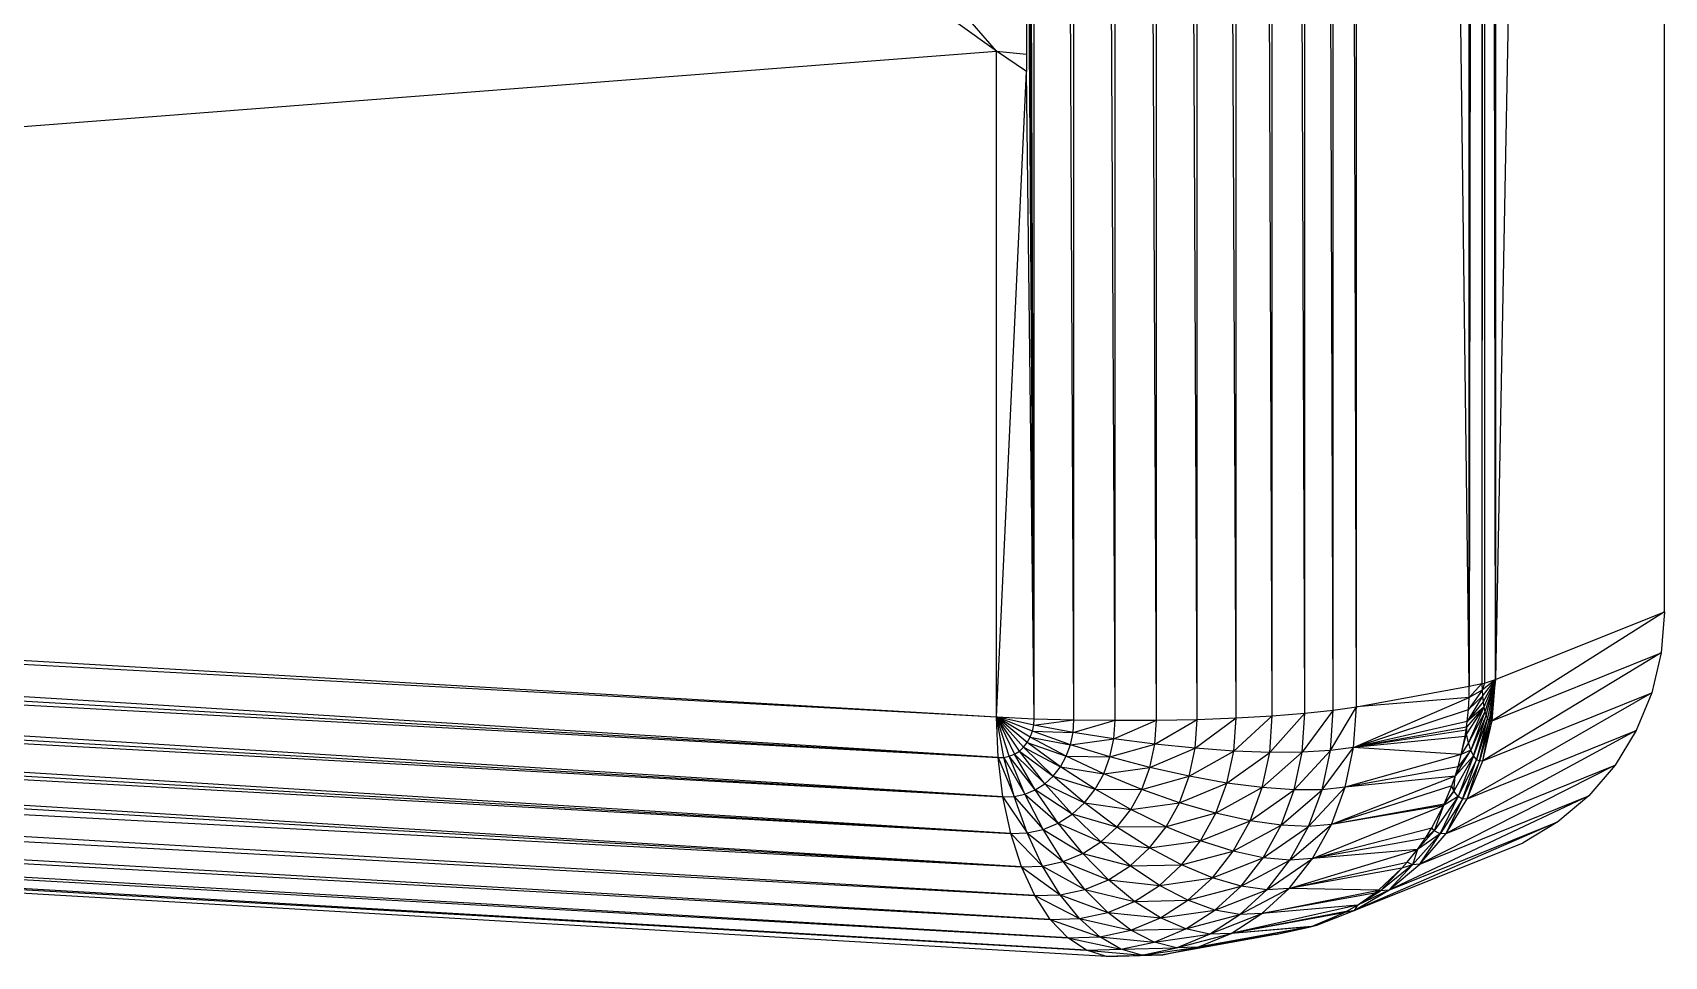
# Model space of a CAD drawing. Header units: millimetres. Extents: x -72 to 40, y 37 to 183.
# Drawn here: x 15.46 to 40.18, y 36.77 to 50.76 of the extents above; entities that cross this region are included whole.
import ezdxf

# ---------------------------------------------------------------- set-up
doc = ezdxf.new("R2010")
doc.units = ezdxf.units.MM
doc.layers.add('Shape2DView002', color=7, linetype='CONTINUOUS')

msp = doc.modelspace()

# ---------------------------------------------------------------- linework, layer by layer
at = {"layer": 'Shape2DView002'}
for p, q in [((40.182, 175.283), (37.622, 40.961)), ((40.182, 41.989), (40.182, 175.283)), ((37.418, 174.194), (37.225, 40.86)), ((37.225, 40.86), (37.225, 174.154)), ((37.456, 174.203), (37.418, 40.9)), ((37.418, 174.194), (37.418, 40.9)), ((37.622, 40.961), (37.456, 174.203)), ((37.456, 174.203), (37.456, 40.909)), ((37.622, 174.255), (37.622, 40.961)), ((35.516, 40.551), (35.516, 173.845)), ((37.225, 40.86), (35.516, 173.845)), ((30.632, 40.369), (30.632, 173.663)), ((31.235, 40.352), (30.632, 173.663)), ((31.235, 40.352), (31.235, 173.646)), ((31.858, 40.344), (31.235, 173.646)), ((31.858, 40.344), (31.858, 173.638)), ((32.485, 40.346), (31.858, 173.638)), ((32.485, 40.346), (32.485, 173.64)), ((33.102, 40.358), (32.485, 173.64)), ((33.102, 40.358), (33.102, 173.652)), ((33.692, 40.38), (33.102, 173.652)), ((33.692, 40.38), (33.692, 173.674)), ((34.241, 40.411), (33.692, 173.674)), ((34.241, 40.411), (34.241, 173.705)), ((34.736, 40.451), (34.241, 173.705)), ((34.736, 40.451), (34.736, 173.745)), ((35.165, 40.498), (34.736, 173.745)), ((35.165, 40.498), (35.165, 173.792)), ((35.516, 40.551), (35.165, 173.792)), ((30.632, 40.369), (30.514, 72.911)), ((30.632, 40.369), (30.514, 65.333)), ((30.632, 40.369), (30.514, 63.034)), ((30.632, 40.369), (30.514, 60.05)), ((30.632, 40.369), (30.514, 57.751)), ((30.514, 57.751), (30.514, 50.173)), ((30.064, 50.482), (27.019, 52.67)), ((30.064, 50.482), (28.006, 52.848)), ((-44.396, 44.725), (30.064, 50.482)), ((30.064, 40.397), (30.064, 50.482)), ((30.514, 50.173), (30.064, 50.482)), ((30.064, 50.482), (30.514, 50.44)), ((30.064, 40.397), (30.514, 50.173)), ((30.632, 40.369), (30.514, 50.173)), ((-44.396, 44.725), (30.064, 40.397)), ((-44.379, 44.414), (30.064, 40.397)), ((30.088, 39.779), (-44.379, 44.414)), ((-44.328, 44.105), (30.088, 39.779)), ((-44.245, 43.801), (30.088, 39.779)), ((30.16, 39.184), (-44.245, 43.801)), ((-44.129, 43.503), (30.16, 39.184)), ((-43.981, 43.214), (30.16, 39.184)), ((30.279, 38.629), (-43.981, 43.214)), ((-43.801, 42.936), (30.279, 38.629)), ((-43.592, 42.669), (30.279, 38.629)), ((30.44, 38.126), (-43.592, 42.669)), ((-43.354, 42.416), (30.44, 38.126)), ((-42.799, 41.957), (30.44, 38.126)), ((30.641, 37.688), (-42.799, 41.957)), ((40.182, 41.989), (37.574, 40.336)), ((37.622, 40.961), (40.182, 41.989)), ((40.182, 41.989), (40.133, 41.367)), ((-42.148, 41.57), (30.641, 37.688)), ((30.877, 37.325), (-42.148, 41.57)), ((40.133, 41.367), (37.43, 39.729)), ((37.574, 40.336), (40.133, 41.367)), ((40.133, 41.367), (39.99, 40.763)), ((-41.418, 41.264), (30.877, 37.325)), ((31.141, 37.046), (-41.418, 41.264)), ((-40.628, 41.048), (31.141, 37.046)), ((31.427, 36.859), (-40.628, 41.048)), ((-39.796, 40.926), (31.427, 36.859)), ((31.728, 36.768), (-39.796, 40.926)), ((35.516, 40.551), (37.225, 40.86)), ((37.42, 40.802), (37.212, 40.509)), ((37.418, 40.9), (37.222, 40.689)), ((37.222, 40.689), (37.225, 40.86)), ((37.42, 40.802), (37.222, 40.689)), ((37.225, 40.86), (37.418, 40.9)), ((37.418, 40.9), (37.456, 40.909)), ((37.418, 40.9), (37.42, 40.802)), ((37.622, 40.961), (37.42, 40.802)), ((37.456, 40.909), (37.42, 40.802)), ((37.42, 40.802), (37.425, 40.709)), ((37.425, 40.709), (37.622, 40.961)), ((37.622, 40.961), (37.435, 40.622)), ((37.622, 40.961), (37.448, 40.543)), ((37.456, 40.909), (37.622, 40.961)), ((37.622, 40.961), (37.463, 40.475)), ((37.482, 40.419), (37.622, 40.961)), ((37.622, 40.961), (37.503, 40.376)), ((37.622, 40.961), (37.525, 40.347)), ((37.622, 40.961), (37.549, 40.334)), ((37.574, 40.336), (37.622, 40.961)), ((35.122, 39.885), (35.516, 40.551)), ((35.165, 40.498), (35.516, 40.551)), ((35.473, 39.931), (37.222, 40.689)), ((35.473, 39.931), (35.516, 40.551)), ((37.222, 40.689), (35.516, 40.551)), ((39.99, 40.763), (37.194, 39.156)), ((37.425, 40.709), (37.194, 40.324)), ((37.435, 40.622), (37.194, 40.324)), ((37.425, 40.709), (37.212, 40.509)), ((37.212, 40.509), (37.222, 40.689)), ((37.425, 40.709), (37.435, 40.622)), ((37.43, 39.729), (39.99, 40.763)), ((37.435, 40.622), (37.448, 40.543)), ((39.99, 40.763), (39.755, 40.192)), ((30.064, 40.397), (30.632, 40.369)), ((30.088, 39.779), (30.064, 40.397)), ((30.173, 39.781), (30.064, 40.397)), ((30.064, 40.397), (30.335, 39.832)), ((30.408, 39.879), (30.064, 40.397)), ((30.473, 39.938), (30.064, 40.397)), ((30.528, 40.01), (30.064, 40.397)), ((30.573, 40.09), (30.064, 40.397)), ((30.605, 40.179), (30.064, 40.397)), ((30.625, 40.272), (30.064, 40.397)), ((30.256, 39.799), (30.064, 40.397)), ((30.625, 40.272), (30.632, 40.369)), ((30.625, 40.272), (31.235, 40.352)), ((30.632, 40.369), (31.235, 40.352)), ((31.222, 40.16), (31.235, 40.352)), ((31.222, 40.16), (31.858, 40.344)), ((31.235, 40.352), (31.858, 40.344)), ((31.839, 40.062), (32.485, 40.346)), ((31.839, 40.062), (31.858, 40.344)), ((31.858, 40.344), (32.485, 40.346)), ((32.46, 39.981), (33.102, 40.358)), ((32.46, 39.981), (32.485, 40.346)), ((32.485, 40.346), (33.102, 40.358)), ((33.071, 39.92), (33.692, 40.38)), ((33.071, 39.92), (33.102, 40.358)), ((33.102, 40.358), (33.692, 40.38)), ((33.657, 39.878), (34.241, 40.411)), ((33.657, 39.878), (33.692, 40.38)), ((33.692, 40.38), (34.241, 40.411)), ((34.203, 39.859), (34.736, 40.451)), ((34.203, 39.859), (34.241, 40.411)), ((34.241, 40.411), (34.736, 40.451)), ((35.165, 40.498), (34.695, 39.861)), ((34.695, 39.861), (34.736, 40.451)), ((34.736, 40.451), (35.165, 40.498)), ((35.122, 39.885), (35.165, 40.498)), ((35.473, 39.931), (37.212, 40.509)), ((37.194, 40.324), (35.473, 39.931)), ((37.448, 40.543), (37.181, 40.139)), ((37.448, 40.543), (37.183, 40.24)), ((37.183, 40.24), (37.194, 40.324)), ((37.448, 40.543), (37.194, 40.324)), ((37.194, 40.324), (37.212, 40.509)), ((37.448, 40.543), (37.212, 40.004)), ((37.463, 40.475), (37.212, 40.004)), ((37.463, 40.475), (37.249, 39.893)), ((37.482, 40.419), (37.249, 39.893)), ((37.29, 39.808), (37.482, 40.419)), ((37.503, 40.376), (37.29, 39.808)), ((37.503, 40.376), (37.335, 39.751)), ((37.525, 40.347), (37.335, 39.751)), ((37.382, 39.725), (37.525, 40.347)), ((37.549, 40.334), (37.382, 39.725)), ((37.43, 39.729), (37.574, 40.336)), ((37.43, 39.729), (37.549, 40.334)), ((37.448, 40.543), (37.463, 40.475)), ((37.463, 40.475), (37.482, 40.419)), ((37.503, 40.376), (37.482, 40.419)), ((37.525, 40.347), (37.503, 40.376)), ((37.549, 40.334), (37.525, 40.347)), ((37.574, 40.336), (37.549, 40.334)), ((30.528, 40.01), (30.573, 40.09)), ((30.573, 40.09), (30.605, 40.179)), ((31.118, 39.8), (30.573, 40.09)), ((30.573, 40.09), (31.183, 39.975)), ((30.605, 40.179), (30.625, 40.272)), ((31.183, 39.975), (30.605, 40.179)), ((30.605, 40.179), (31.222, 40.16)), ((31.222, 40.16), (30.625, 40.272)), ((31.183, 39.975), (31.222, 40.16)), ((31.183, 39.975), (31.839, 40.062)), ((31.839, 40.062), (31.222, 40.16)), ((31.781, 39.79), (31.839, 40.062)), ((32.46, 39.981), (31.839, 40.062)), ((37.183, 40.24), (35.473, 39.931)), ((37.176, 40.195), (35.473, 39.931)), ((37.161, 40.1), (35.473, 39.931)), ((39.755, 40.192), (36.873, 38.63)), ((37.105, 39.828), (37.181, 40.139)), ((37.105, 39.828), (37.161, 40.1)), ((37.161, 40.1), (37.176, 40.195)), ((37.181, 40.139), (37.161, 40.1)), ((37.176, 40.195), (37.183, 40.24)), ((37.181, 40.139), (37.176, 40.195)), ((37.183, 40.24), (37.181, 40.139)), ((37.212, 40.004), (37.181, 40.139)), ((37.194, 39.156), (39.755, 40.192)), ((39.755, 40.192), (39.434, 39.666)), ((30.256, 39.799), (30.335, 39.832)), ((30.335, 39.832), (30.408, 39.879)), ((30.648, 39.29), (30.335, 39.832)), ((30.335, 39.832), (30.792, 39.383)), ((30.408, 39.879), (30.473, 39.938)), ((30.792, 39.383), (30.408, 39.879)), ((30.408, 39.879), (30.92, 39.5)), ((30.473, 39.938), (30.528, 40.01)), ((30.92, 39.5), (30.473, 39.938)), ((30.473, 39.938), (31.03, 39.641)), ((31.03, 39.641), (30.528, 40.01)), ((30.528, 40.01), (31.118, 39.8)), ((31.118, 39.8), (31.183, 39.975)), ((31.781, 39.79), (31.183, 39.975)), ((31.781, 39.79), (32.46, 39.981)), ((32.385, 39.629), (32.46, 39.981)), ((32.385, 39.629), (33.071, 39.92)), ((33.071, 39.92), (32.46, 39.981)), ((32.981, 39.496), (33.071, 39.92)), ((32.981, 39.496), (33.657, 39.878)), ((33.657, 39.878), (33.071, 39.92)), ((33.554, 39.393), (33.657, 39.878)), ((33.554, 39.393), (34.203, 39.859)), ((34.203, 39.859), (33.657, 39.878)), ((34.695, 39.861), (34.089, 39.324)), ((34.089, 39.324), (34.203, 39.859)), ((34.695, 39.861), (34.203, 39.859)), ((34.574, 39.291), (35.122, 39.885)), ((34.574, 39.291), (34.695, 39.861)), ((35.122, 39.885), (34.695, 39.861)), ((34.996, 39.293), (35.473, 39.931)), ((34.996, 39.293), (35.122, 39.885)), ((35.473, 39.931), (35.122, 39.885)), ((35.346, 39.331), (35.473, 39.931)), ((37.105, 39.828), (35.346, 39.331)), ((37.105, 39.828), (35.473, 39.931)), ((37.29, 39.808), (36.989, 39.271)), ((37.011, 39.498), (37.249, 39.893)), ((37.29, 39.808), (37.011, 39.498)), ((37.249, 39.893), (37.055, 39.64)), ((37.055, 39.64), (37.105, 39.828)), ((37.29, 39.808), (37.055, 39.188)), ((37.212, 40.004), (37.105, 39.828)), ((37.249, 39.893), (37.105, 39.828)), ((37.249, 39.893), (37.212, 40.004)), ((37.29, 39.808), (37.249, 39.893)), ((37.335, 39.751), (37.29, 39.808)), ((30.088, 39.779), (30.173, 39.781)), ((30.16, 39.184), (30.088, 39.779)), ((30.088, 39.779), (30.328, 39.19)), ((30.173, 39.781), (30.256, 39.799)), ((30.328, 39.19), (30.173, 39.781)), ((30.173, 39.781), (30.492, 39.225)), ((30.492, 39.225), (30.256, 39.799)), ((30.648, 39.29), (30.256, 39.799)), ((30.92, 39.5), (31.03, 39.641)), ((31.03, 39.641), (31.118, 39.8)), ((31.557, 39.299), (31.03, 39.641)), ((31.03, 39.641), (31.686, 39.534)), ((31.686, 39.534), (31.118, 39.8)), ((31.118, 39.8), (31.781, 39.79)), ((31.686, 39.534), (31.781, 39.79)), ((31.686, 39.534), (32.385, 39.629)), ((32.385, 39.629), (31.781, 39.79)), ((32.263, 39.297), (32.385, 39.629)), ((32.981, 39.496), (32.385, 39.629)), ((37.055, 39.64), (35.346, 39.331)), ((39.434, 39.666), (36.474, 38.164)), ((36.873, 38.63), (39.434, 39.666)), ((37.011, 39.498), (37.055, 39.64)), ((37.335, 39.751), (37.055, 39.188)), ((37.124, 39.15), (37.335, 39.751)), ((37.382, 39.725), (37.124, 39.15)), ((37.194, 39.156), (37.43, 39.729)), ((37.194, 39.156), (37.382, 39.725)), ((37.382, 39.725), (37.335, 39.751)), ((37.43, 39.729), (37.382, 39.725)), ((39.434, 39.666), (39.035, 39.2)), ((30.648, 39.29), (30.792, 39.383)), ((30.792, 39.383), (30.92, 39.5)), ((31.207, 38.92), (30.792, 39.383)), ((30.792, 39.383), (31.396, 39.093)), ((31.396, 39.093), (30.92, 39.5)), ((30.92, 39.5), (31.557, 39.299)), ((31.557, 39.299), (31.686, 39.534)), ((32.263, 39.297), (31.686, 39.534)), ((32.263, 39.297), (32.981, 39.496)), ((32.834, 39.096), (32.981, 39.496)), ((32.834, 39.096), (33.554, 39.393)), ((33.554, 39.393), (32.981, 39.496)), ((33.385, 38.936), (33.554, 39.393)), ((34.089, 39.324), (33.385, 38.936)), ((34.089, 39.324), (33.554, 39.393)), ((33.903, 38.821), (34.089, 39.324)), ((34.574, 39.291), (34.089, 39.324)), ((34.79, 38.735), (35.346, 39.331)), ((35.346, 39.331), (34.996, 39.293)), ((37.011, 39.498), (35.137, 38.767)), ((36.96, 39.352), (35.137, 38.767)), ((35.137, 38.767), (35.346, 39.331)), ((37.011, 39.498), (35.346, 39.331)), ((36.846, 39.076), (36.96, 39.352)), ((36.96, 39.352), (37.011, 39.498)), ((36.989, 39.271), (36.96, 39.352)), ((36.989, 39.271), (37.011, 39.498)), ((30.16, 39.184), (30.328, 39.19)), ((30.279, 38.629), (30.16, 39.184)), ((30.16, 39.184), (30.526, 38.637)), ((30.328, 39.19), (30.492, 39.225)), ((30.526, 38.637), (30.328, 39.19)), ((30.328, 39.19), (30.767, 38.689)), ((30.492, 39.225), (30.648, 39.29)), ((30.767, 38.689), (30.492, 39.225)), ((30.492, 39.225), (30.996, 38.784)), ((30.996, 38.784), (30.648, 39.29)), ((31.207, 38.92), (30.648, 39.29)), ((31.207, 38.92), (31.396, 39.093)), ((31.396, 39.093), (31.557, 39.299)), ((31.886, 38.727), (31.396, 39.093)), ((31.396, 39.093), (32.095, 38.994)), ((32.095, 38.994), (31.557, 39.299)), ((31.557, 39.299), (32.263, 39.297)), ((32.095, 38.994), (32.263, 39.297)), ((32.095, 38.994), (32.834, 39.096)), ((32.834, 39.096), (32.263, 39.297)), ((32.632, 38.732), (32.834, 39.096)), ((33.385, 38.936), (32.834, 39.096)), ((33.903, 38.821), (34.574, 39.291)), ((34.375, 38.754), (34.996, 39.293)), ((34.375, 38.754), (34.574, 39.291)), ((34.996, 39.293), (34.574, 39.291)), ((34.79, 38.735), (34.996, 39.293)), ((36.846, 39.076), (35.137, 38.767)), ((39.035, 39.2), (36.006, 37.771)), ((36.474, 38.164), (39.035, 39.2)), ((37.055, 39.188), (36.692, 38.672)), ((36.782, 38.622), (37.055, 39.188)), ((37.124, 39.15), (36.782, 38.622)), ((36.837, 39.055), (36.989, 39.271)), ((37.055, 39.188), (36.837, 39.055)), ((36.837, 39.055), (36.846, 39.076)), ((36.989, 39.271), (36.846, 39.076)), ((36.873, 38.63), (37.194, 39.156)), ((36.873, 38.63), (37.124, 39.15)), ((37.055, 39.188), (36.989, 39.271)), ((37.124, 39.15), (37.055, 39.188)), ((37.194, 39.156), (37.124, 39.15)), ((39.035, 39.2), (38.567, 38.805)), ((30.996, 38.784), (31.207, 38.92)), ((31.642, 38.503), (31.207, 38.92)), ((31.886, 38.727), (31.207, 38.92)), ((31.886, 38.727), (32.095, 38.994)), ((32.632, 38.732), (32.095, 38.994)), ((33.385, 38.936), (32.632, 38.732)), ((33.154, 38.519), (33.385, 38.936)), ((33.154, 38.519), (33.903, 38.821)), ((33.903, 38.821), (33.385, 38.936)), ((33.649, 38.362), (33.903, 38.821)), ((34.375, 38.754), (33.903, 38.821)), ((34.852, 38.251), (36.837, 39.055)), ((36.837, 39.055), (35.137, 38.767)), ((36.659, 38.716), (36.837, 39.055)), ((36.837, 39.055), (36.692, 38.672)), ((30.279, 38.629), (30.526, 38.637)), ((30.44, 38.126), (30.279, 38.629)), ((30.279, 38.629), (30.76, 38.136)), ((30.526, 38.637), (30.767, 38.689)), ((30.76, 38.136), (30.526, 38.637)), ((30.526, 38.637), (31.072, 38.204)), ((30.767, 38.689), (30.996, 38.784)), ((31.072, 38.204), (30.767, 38.689)), ((30.767, 38.689), (31.369, 38.327)), ((31.369, 38.327), (30.996, 38.784)), ((30.996, 38.784), (31.642, 38.503)), ((31.642, 38.503), (31.886, 38.727)), ((32.632, 38.732), (31.886, 38.727)), ((32.381, 38.41), (31.886, 38.727)), ((32.381, 38.41), (32.632, 38.732)), ((33.154, 38.519), (32.632, 38.732)), ((33.649, 38.362), (34.375, 38.754)), ((34.104, 38.263), (34.375, 38.754)), ((34.104, 38.263), (34.79, 38.735)), ((34.79, 38.735), (34.375, 38.754)), ((34.508, 38.226), (35.137, 38.767)), ((34.508, 38.226), (34.79, 38.735)), ((35.137, 38.767), (34.79, 38.735)), ((34.852, 38.251), (35.137, 38.767)), ((34.852, 38.251), (36.659, 38.716)), ((38.567, 38.805), (35.483, 37.46)), ((36.006, 37.771), (38.567, 38.805)), ((36.782, 38.622), (36.364, 38.155)), ((36.44, 38.387), (36.692, 38.672)), ((36.782, 38.622), (36.44, 38.387)), ((36.474, 38.164), (36.873, 38.63)), ((36.474, 38.164), (36.782, 38.622)), ((36.561, 38.56), (36.659, 38.716)), ((36.692, 38.672), (36.561, 38.56)), ((36.692, 38.672), (36.659, 38.716)), ((36.782, 38.622), (36.692, 38.672)), ((36.873, 38.63), (36.782, 38.622)), ((38.567, 38.805), (38.044, 38.49)), ((31.072, 38.204), (31.369, 38.327)), ((31.369, 38.327), (31.642, 38.503)), ((31.758, 37.929), (31.369, 38.327)), ((31.369, 38.327), (32.088, 38.141)), ((32.088, 38.141), (31.642, 38.503)), ((31.642, 38.503), (32.381, 38.41)), ((32.088, 38.141), (32.381, 38.41)), ((32.381, 38.41), (33.154, 38.519)), ((32.867, 38.152), (32.381, 38.41)), ((32.867, 38.152), (33.154, 38.519)), ((32.867, 38.152), (33.649, 38.362)), ((33.649, 38.362), (33.154, 38.519)), ((33.333, 37.957), (33.649, 38.362)), ((34.104, 38.263), (33.649, 38.362)), ((34.497, 37.797), (36.44, 38.387)), ((36.561, 38.56), (34.852, 38.251)), ((36.44, 38.387), (34.852, 38.251)), ((35.483, 37.46), (38.044, 38.49)), ((36.285, 38.194), (36.44, 38.387)), ((36.44, 38.387), (36.364, 38.155)), ((36.44, 38.387), (36.561, 38.56)), ((30.44, 38.126), (30.76, 38.136)), ((30.641, 37.688), (30.44, 38.126)), ((30.44, 38.126), (31.026, 37.7)), ((30.76, 38.136), (31.072, 38.204)), ((31.026, 37.7), (30.76, 38.136)), ((30.76, 38.136), (31.402, 37.781)), ((31.402, 37.781), (31.072, 38.204)), ((31.072, 38.204), (31.758, 37.929)), ((31.758, 37.929), (32.088, 38.141)), ((32.088, 38.141), (32.867, 38.152)), ((32.531, 37.843), (32.088, 38.141)), ((32.531, 37.843), (32.867, 38.152)), ((33.333, 37.957), (32.867, 38.152)), ((33.333, 37.957), (34.104, 38.263)), ((33.767, 37.831), (34.104, 38.263)), ((33.767, 37.831), (34.508, 38.226)), ((34.508, 38.226), (34.104, 38.263)), ((34.158, 37.777), (34.852, 38.251)), ((34.158, 37.777), (34.508, 38.226)), ((34.497, 37.797), (34.852, 38.251)), ((34.497, 37.797), (36.285, 38.194)), ((36.206, 38.106), (34.497, 37.797)), ((34.852, 38.251), (34.508, 38.226)), ((35.85, 37.771), (36.206, 38.106)), ((36.364, 38.155), (35.881, 37.76)), ((36.206, 38.106), (35.881, 37.76)), ((36.006, 37.771), (36.474, 38.164)), ((36.006, 37.771), (36.364, 38.155)), ((36.206, 38.106), (36.285, 38.194)), ((36.364, 38.155), (36.206, 38.106)), ((36.364, 38.155), (36.285, 38.194)), ((36.474, 38.164), (36.364, 38.155)), ((31.402, 37.781), (31.758, 37.929)), ((32.155, 37.601), (31.758, 37.929)), ((31.758, 37.929), (32.531, 37.843)), ((32.155, 37.601), (32.531, 37.843)), ((32.531, 37.843), (33.333, 37.957)), ((32.963, 37.617), (32.531, 37.843)), ((32.963, 37.617), (33.333, 37.957)), ((32.963, 37.617), (33.767, 37.831)), ((33.767, 37.831), (33.333, 37.957)), ((33.372, 37.468), (33.767, 37.831)), ((34.158, 37.777), (33.767, 37.831)), ((30.641, 37.688), (31.026, 37.7)), ((30.877, 37.325), (30.641, 37.688)), ((30.641, 37.688), (31.317, 37.339)), ((31.026, 37.7), (31.402, 37.781)), ((31.317, 37.339), (31.026, 37.7)), ((31.026, 37.7), (31.747, 37.432)), ((31.747, 37.432), (31.402, 37.781)), ((31.402, 37.781), (32.155, 37.601)), ((31.747, 37.432), (32.155, 37.601)), ((32.155, 37.601), (32.963, 37.617)), ((32.548, 37.351), (32.155, 37.601)), ((32.548, 37.351), (32.963, 37.617)), ((33.372, 37.468), (32.963, 37.617)), ((33.372, 37.468), (34.158, 37.777)), ((33.748, 37.401), (34.497, 37.797)), ((33.748, 37.401), (34.158, 37.777)), ((34.082, 37.415), (34.497, 37.797)), ((34.082, 37.415), (35.85, 37.771)), ((35.791, 37.724), (34.082, 37.415)), ((34.497, 37.797), (34.158, 37.777)), ((35.85, 37.771), (34.497, 37.797)), ((35.483, 37.46), (36.006, 37.771)), ((36.006, 37.771), (35.532, 37.544)), ((35.532, 37.544), (35.881, 37.76)), ((35.532, 37.544), (35.791, 37.724)), ((35.791, 37.724), (35.85, 37.771)), ((35.881, 37.76), (35.791, 37.724)), ((35.881, 37.76), (35.85, 37.771)), ((36.006, 37.771), (35.881, 37.76)), ((30.877, 37.325), (31.317, 37.339)), ((31.317, 37.339), (31.747, 37.432)), ((31.626, 37.062), (31.317, 37.339)), ((31.317, 37.339), (32.099, 37.164)), ((32.099, 37.164), (31.747, 37.432)), ((31.747, 37.432), (32.548, 37.351)), ((32.099, 37.164), (32.548, 37.351)), ((32.548, 37.351), (33.372, 37.468)), ((32.929, 37.184), (32.548, 37.351)), ((32.929, 37.184), (33.372, 37.468)), ((32.929, 37.184), (33.748, 37.401)), ((33.288, 37.105), (34.082, 37.415)), ((33.288, 37.105), (33.748, 37.401)), ((33.748, 37.401), (33.372, 37.468)), ((35.532, 37.544), (33.616, 37.116)), ((35.362, 37.445), (33.616, 37.116)), ((35.326, 37.425), (33.616, 37.116)), ((33.616, 37.116), (34.082, 37.415)), ((34.082, 37.415), (33.748, 37.401)), ((35.532, 37.544), (34.082, 37.415)), ((34.835, 37.22), (35.326, 37.425)), ((34.916, 37.238), (35.483, 37.46)), ((35.326, 37.425), (34.916, 37.238)), ((35.483, 37.46), (35.326, 37.425)), ((35.326, 37.425), (35.362, 37.445)), ((35.362, 37.445), (35.532, 37.544)), ((35.362, 37.445), (35.483, 37.46)), ((35.532, 37.544), (35.483, 37.46)), ((31.141, 37.046), (30.877, 37.325)), ((30.877, 37.325), (31.626, 37.062)), ((31.626, 37.062), (32.099, 37.164)), ((32.099, 37.164), (32.929, 37.184)), ((32.45, 36.985), (32.099, 37.164)), ((32.45, 36.985), (32.929, 37.184)), ((32.45, 36.985), (33.288, 37.105)), ((34.821, 37.216), (32.581, 36.792)), ((34.29, 37.101), (32.581, 36.792)), ((32.79, 36.898), (33.616, 37.116)), ((32.79, 36.898), (33.288, 37.105)), ((33.288, 37.105), (32.929, 37.184)), ((34.821, 37.216), (33.112, 36.907)), ((33.112, 36.907), (33.616, 37.116)), ((33.616, 37.116), (33.288, 37.105)), ((34.835, 37.22), (33.616, 37.116)), ((34.821, 37.216), (33.616, 37.116)), ((34.29, 37.101), (34.821, 37.216)), ((34.916, 37.238), (34.821, 37.216)), ((34.821, 37.216), (34.835, 37.22)), ((34.835, 37.22), (34.916, 37.238)), ((31.141, 37.046), (31.626, 37.062)), ((31.427, 36.859), (31.141, 37.046)), ((31.141, 37.046), (31.945, 36.875)), ((31.427, 36.859), (31.945, 36.875)), ((31.728, 36.768), (31.427, 36.859)), ((31.427, 36.859), (32.266, 36.785)), ((31.945, 36.875), (31.626, 37.062)), ((31.626, 37.062), (32.45, 36.985)), ((31.945, 36.875), (32.45, 36.985)), ((31.945, 36.875), (32.79, 36.898)), ((32.266, 36.785), (31.945, 36.875)), ((32.266, 36.785), (33.112, 36.907)), ((32.266, 36.785), (32.79, 36.898)), ((32.79, 36.898), (32.45, 36.985)), ((32.581, 36.792), (33.112, 36.907)), ((33.112, 36.907), (32.79, 36.898)), ((31.728, 36.768), (32.581, 36.792)), ((31.728, 36.768), (32.266, 36.785)), ((32.037, 36.774), (31.728, 36.768)), ((32.037, 36.774), (32.581, 36.792)), ((32.581, 36.792), (32.266, 36.785))]:
    msp.add_line(p, q, dxfattribs=at)

doc.saveas('drawing.dxf')
